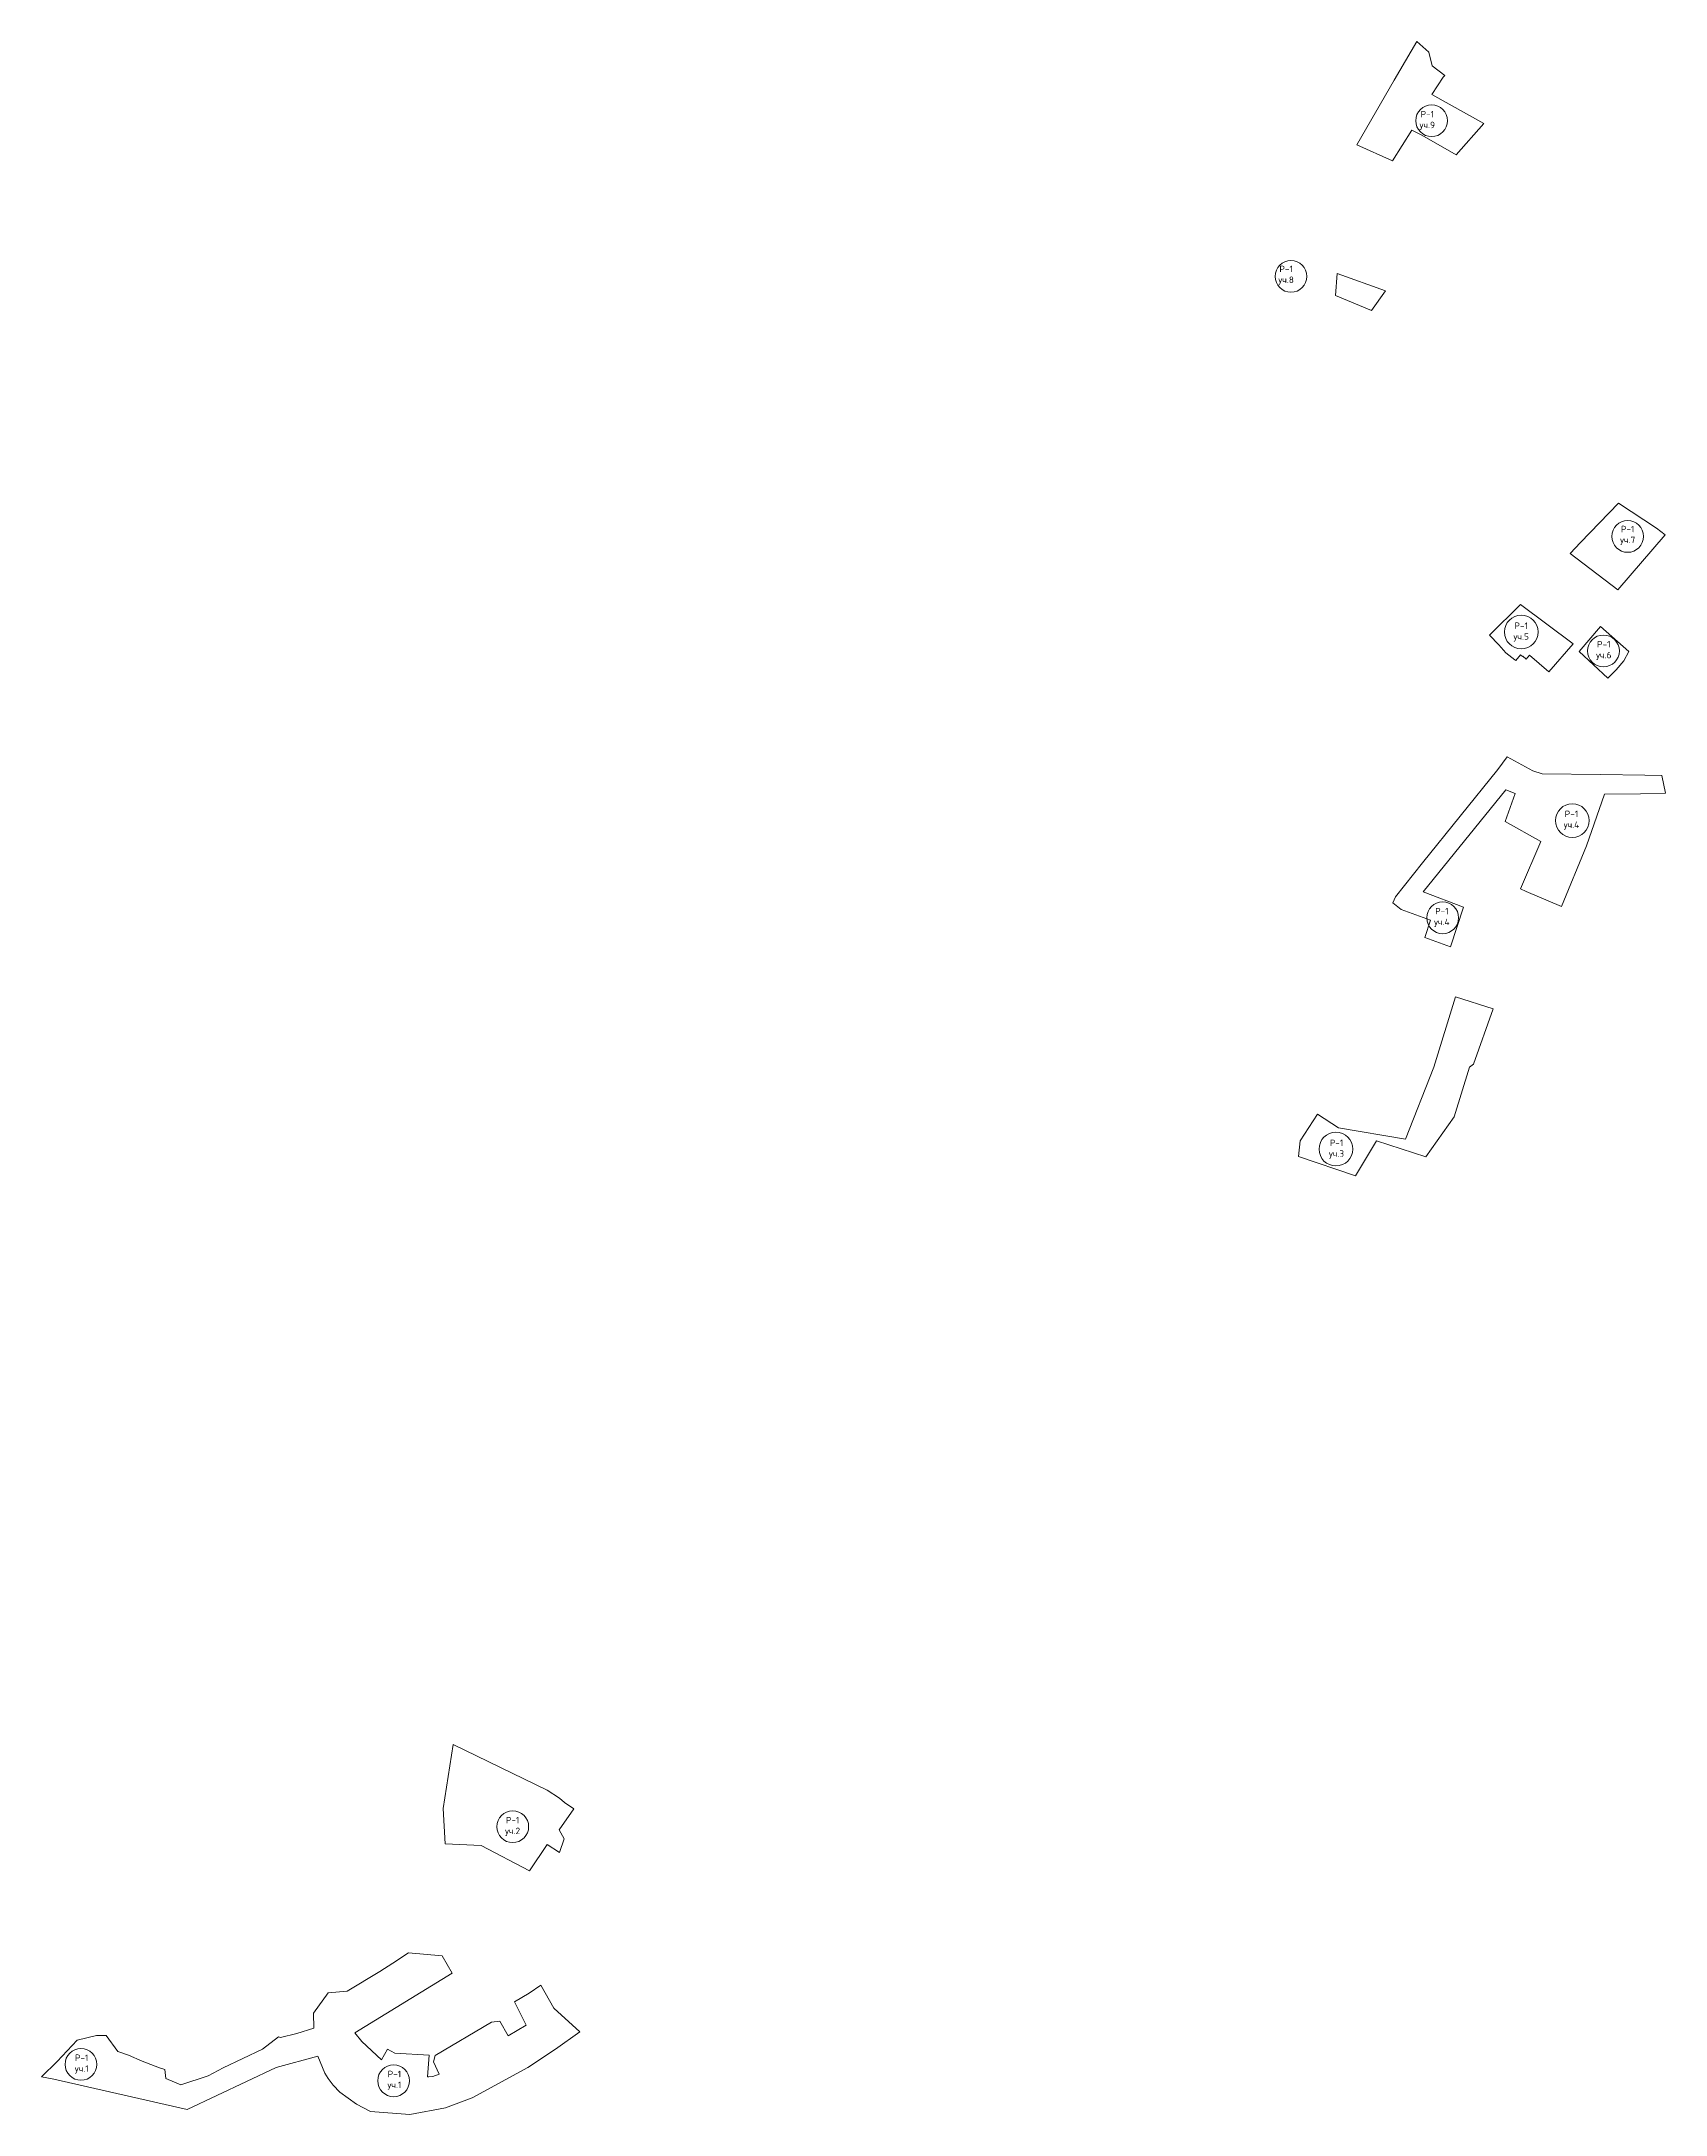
# Model space of a CAD drawing. Extents: x 1391777 to 1399541, y 355855 to 360598.
# Drawn here: x 1391777 to 1393415, y 355855 to 357944 of the extents above; entities that cross this region are included whole.
import ezdxf

# ---------------------------------------------------------------- set-up
doc = ezdxf.new("R2010")
doc.units = 0
doc.header["$MEASUREMENT"] = 0
doc.layers.add('Р-1', color=40, linetype='Continuous')
doc.styles.get("Standard").update_dxf_attribs({"font": 'simplex.shx'})

msp = doc.modelspace()

# ---------------------------------------------------------------- linework, layer by layer
at = {"layer": 'Р-1', "lineweight": 20}
for points in [[(1393231.6, 357861.6), (1393179, 357890.9), (1393190.6, 357908.2), (1393192.2, 357910.1), (1393179.6, 357919.6), (1393176, 357933.4), (1393163.9, 357944.3), (1393141.3, 357905.3), (1393103.6, 357840.2), (1393139.4, 357823.9), (1393158.8, 357855), (1393169.2, 357849.9), (1393203.7, 357830.2), (1393231.6, 357861.6)], [(1393083.7, 357710.3), (1393081.9, 357688.3), (1393118.2, 357673.3), (1393132.4, 357693), (1393083.7, 357710.3)], [(1393366.6, 357391.6), (1393414.3, 357447), (1393405.7, 357453.8), (1393367.3, 357479.1), (1393329.1, 357439.3), (1393318.7, 357428.1), (1393366.6, 357391.6)], [(1393297, 357308.9), (1393321.7, 357337.1), (1393268.5, 357376.7), (1393237.4, 357345.8), (1393246.8, 357336.1), (1393253.8, 357328), (1393262.8, 357321), (1393263.9, 357320.3), (1393268.4, 357326.1), (1393270.4, 357324.3), (1393270.8, 357324.7), (1393274.2, 357321.8), (1393277.5, 357325.6), (1393297, 357308.9)], [(1393356.7, 357302.5), (1393365.1, 357310.9), (1393372.7, 357320), (1393377.9, 357329.5), (1393349.3, 357354.5), (1393327.8, 357329.5), (1393356.7, 357302.5)], [(1393290.3, 357206), (1393280.8, 357209.1), (1393255, 357223.2), (1393245.7, 357210.6), (1393169.7, 357116.4), (1393142.5, 357082.1), (1393139.7, 357076.1), (1393148.3, 357069.5), (1393177.9, 357058.5), (1393172, 357041), (1393197.8, 357031.9), (1393211.1, 357071.9), (1393170.4, 357087.1), (1393253.9, 357190), (1393263.2, 357186.3), (1393253, 357158.2), (1393289.1, 357138), (1393268.4, 357090.2), (1393274.3, 357087.5), (1393309.7, 357072.3), (1393335.1, 357133.6), (1393353.3, 357185.6), (1393389.5, 357186), (1393414.8, 357186.6), (1393411.2, 357204.5), (1393393.8, 357204.9), (1393349.3, 357205.5), (1393290.3, 357206)], [(1393063.9, 356863.2), (1393046.3, 356836.3), (1393044.6, 356820.3), (1393102.2, 356801.1), (1393123.3, 356836.1), (1393173, 356820.2), (1393201.7, 356860.3), (1393217, 356910.6), (1393221.3, 356913.4), (1393240.8, 356969.1), (1393203, 356981.5), (1393181.2, 356910.5), (1393152.6, 356837.8), (1393085, 356849.3), (1393063.9, 356863.2)], [(1392184.2, 356127.8), (1392220.5, 356125.9), (1392269.2, 356100.4), (1392286.9, 356126.9), (1392299.4, 356118.8), (1392304.1, 356132.6), (1392299.2, 356141.7), (1392313.9, 356163), (1392304.4, 356169.2), (1392299.6, 356173.7), (1392286.9, 356181.6), (1392192.4, 356227.8), (1392182.3, 356163.3), (1392184.2, 356127.8)], [(1392319.9, 355938), (1392295.3, 355920.8), (1392267.6, 355902.3), (1392211.4, 355871.7), (1392184.6, 355861.6), (1392148.6, 355854.8), (1392109, 355857.9), (1392094.9, 355865.3), (1392078.1, 355877.4), (1392071.4, 355884.5), (1392066.2, 355891), (1392062.8, 355896.4), (1392055.8, 355913.6), (1392013.7, 355902.3), (1391924, 355859.8), (1391789.5, 355890.5), (1391777.1, 355892.8), (1391793.1, 355908.3), (1391813, 355929.7), (1391832.5, 355934.3), (1391842.3, 355934.6), (1391854, 355918.3), (1391864.8, 355914.6), (1391878.6, 355908.5), (1391896.2, 355902), (1391901.5, 355900.3), (1391902.6, 355891), (1391917.7, 355884.7), (1391945.3, 355893.9), (1391960.3, 355902), (1392000, 355920.7), (1392016.1, 355933), (1392018.1, 355932.5), (1392034.8, 355936.6), (1392051.7, 355941.9), (1392051.4, 355957.1), (1392066.3, 355977.3), (1392085.4, 355979), (1392118.3, 355999.1), (1392131.6, 356007.3), (1392147.3, 356017.9), (1392181.1, 356014.8), (1392191.4, 355997.4), (1392093, 355937.3), (1392100.1, 355928.3), (1392120, 355909.9), (1392126.1, 355920.6), (1392133.5, 355916.5), (1392168, 355914.7), (1392166.5, 355892.8), (1392167.7, 355892.7), (1392171.9, 355893.2), (1392178, 355895.5), (1392172.3, 355907.8), (1392174, 355914.4), (1392231, 355947.8), (1392239.4, 355948.9), (1392247.7, 355934.1), (1392265.9, 355944.8), (1392254.1, 355968.3), (1392268.8, 355977), (1392280.6, 355985.3), (1392293.9, 355962.1), (1392319.9, 355938)]]:
    msp.add_lwpolyline(points, dxfattribs=at)
at = {"layer": 'Р-1', "lineweight": 0}
for centre, radius in [((1393178.9, 357864.4), 16), ((1393037.1, 357707.5), 16), ((1393376.6, 357445.4), 16), ((1393269.3, 357349.1), 17), ((1393352.2, 357330), 16), ((1393320.8, 357159), 17), ((1393190.1, 357061), 16), ((1393082.4, 356827.9), 17), ((1393082.4, 356827.9), 17), ((1392252.4, 356144.9), 16), ((1391816.9, 355905.3), 16), ((1392132.2, 355888.8), 16)]:
    msp.add_circle(centre, radius, dxfattribs=at)

# ---------------------------------------------------------------- texts
at = {"layer": 'Р-1', "char_height": 6.53, "width": 6.533, "attachment_point": 2}
for s, insert in [('Р-1\\Pуч.9', (1393174.5, 357874.3)), ('Р-1\\Pуч.8', (1393032.2, 357718.3)), ('Р-1\\Pуч.7', (1393376.6, 357456.1)), ('Р-1\\Pуч.5', (1393269.2, 357358.7)), ('Р-1\\Pуч.6', (1393352.5, 357340)), ('Р-1\\Pуч.4', (1393319.9, 357169)), ('Р-1\\Pуч.4', (1393189.2, 357071)), ('Р-1\\Pуч.3', (1393083, 356837.5)), ('Р-1\\Pуч.3', (1393083, 356837.5)), ('Р-1\\Pуч.2', (1392252.2, 356154.8)), ('Р-1\\Pуч.1', (1391817.7, 355915.3)), ('Р-1\\Pуч.1', (1392133, 355898.9))]:
    msp.add_mtext(s, dxfattribs=dict(at, insert=insert))

doc.saveas('drawing.dxf')
